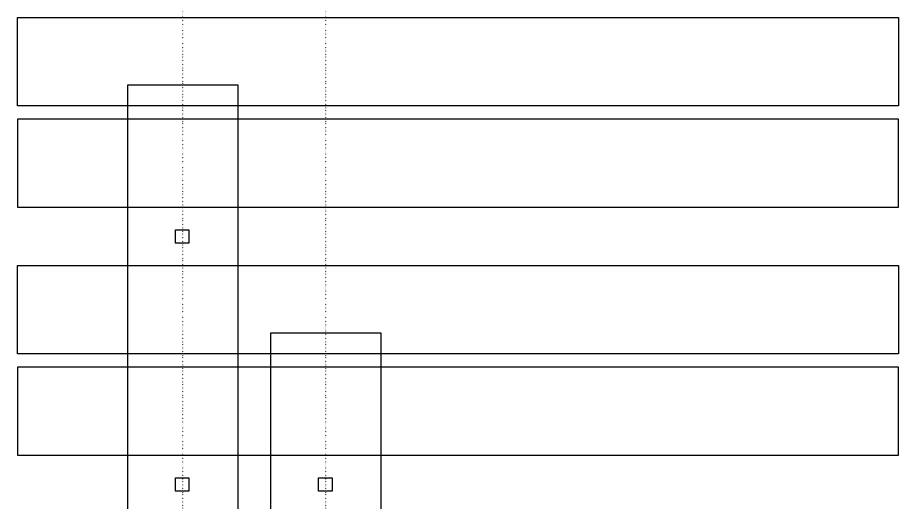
# Model space of a CAD drawing. Header units: millimetres. Extents: x -569 to 1240, y -1081 to 80.
# Drawn here: x 440 to 1240, y -360 to 80 of the extents above; entities that cross this region are included whole.
import ezdxf

# ---------------------------------------------------------------- set-up
doc = ezdxf.new("R2010")
doc.units = ezdxf.units.MM
doc.linetypes.add('DOTTED', pattern=[1, 0, -1])
doc.layers.add('1', color=7, linetype='Continuous')

msp = doc.modelspace()

# ---------------------------------------------------------------- linework, layer by layer
at = {"layer": '1', "color": 7, "linetype": 'Continuous'}
for p, q in [((440, 80), (1240, 80)), ((440, 0), (440, 80)), ((1240, 80), (1240, 0)), ((540, 19), (640, 19)), ((540, -772), (540, 19)), ((640, 19), (640, -772)), ((1240, 0), (440, 0)), ((1240, -12), (440, -12)), ((440, -12), (440, -92)), ((1240, -92), (1240, -12)), ((440, -92), (1240, -92)), ((583.4, -112.4), (595.6, -112.4)), ((583.4, -124.6), (583.4, -112.4)), ((595.6, -112.4), (595.6, -124.6)), ((595.6, -124.6), (583.4, -124.6)), ((440, -145), (1240, -145)), ((440, -225), (440, -145)), ((1240, -145), (1240, -225)), ((670, -206), (770, -206)), ((670, -772), (670, -206)), ((770, -206), (770, -772)), ((1240, -225), (440, -225)), ((1240, -237), (440, -237)), ((440, -237), (440, -317)), ((1240, -317), (1240, -237)), ((440, -317), (1240, -317)), ((583.4, -349.6), (583.4, -337.4)), ((583.4, -337.4), (595.6, -337.4)), ((595.6, -337.4), (595.6, -349.6)), ((713.4, -337.4), (725.6, -337.4)), ((713.4, -349.6), (713.4, -337.4)), ((725.6, -337.4), (725.6, -349.6)), ((595.6, -349.6), (583.4, -349.6)), ((725.6, -349.6), (713.4, -349.6))]:
    msp.add_line(p, q, dxfattribs=at)
at = {"layer": '1', "color": 3, "linetype": 'DOTTED'}
for p in [(590, -1043.5), (720, -1043.5)]:
    msp.add_xline(p, (0, 1), dxfattribs=at)

doc.saveas('drawing.dxf')
